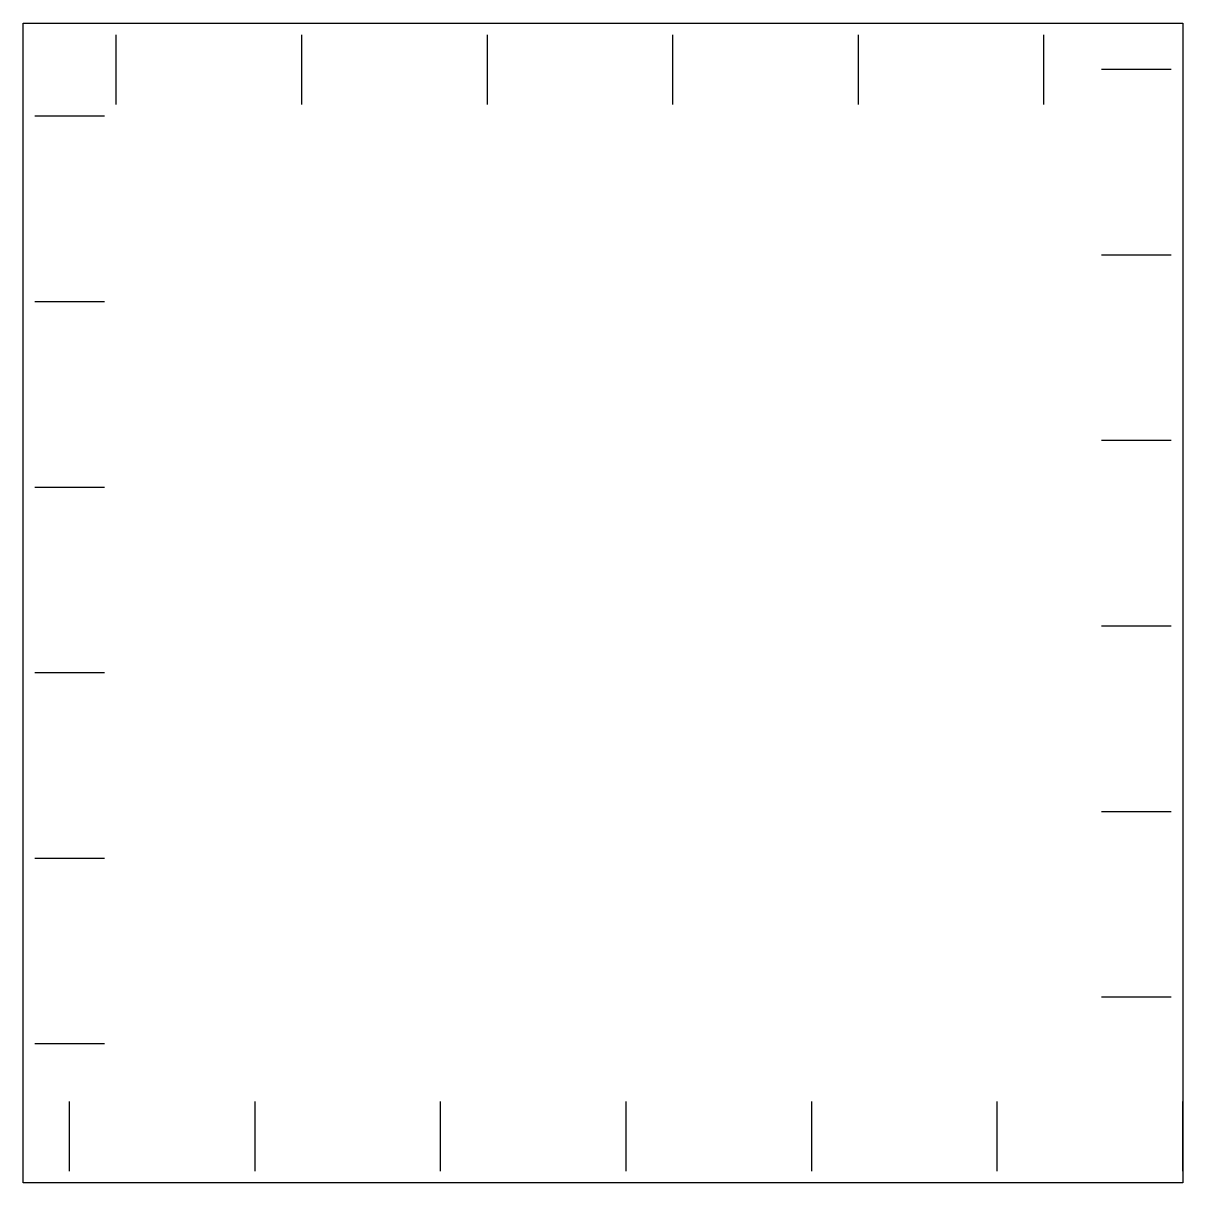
# Model space of a CAD drawing. Header units: millimetres. Extents: x 0 to 50, y 0 to 50.
import ezdxf

# ---------------------------------------------------------------- set-up
doc = ezdxf.new("R2010")
doc.units = ezdxf.units.MM
doc.layers.add('CUT', color=1, linetype='CONTINUOUS')
doc.layers.add('HALFCUT', color=6, linetype='CONTINUOUS')

msp = doc.modelspace()

# ---------------------------------------------------------------- linework, layer by layer
at = {"layer": 'CUT'}
for p, q in [((0, 50), (50, 50)), ((0, 0), (0, 50)), ((50, 50), (50, 0)), ((50, 0), (0, 0))]:
    msp.add_line(p, q, dxfattribs=at)
at = {"layer": 'HALFCUT'}
for p, q in [((4, 49.5), (4, 46.5)), ((12, 49.5), (12, 46.5)), ((20, 49.5), (20, 46.5)), ((28, 49.5), (28, 46.5)), ((36, 49.5), (36, 46.5)), ((44, 49.5), (44, 46.5)), ((49.5, 48), (46.5, 48)), ((0.5, 46), (3.5, 46)), ((49.5, 40), (46.5, 40)), ((0.5, 38), (3.5, 38)), ((49.5, 32), (46.5, 32)), ((0.5, 30), (3.5, 30)), ((49.5, 24), (46.5, 24)), ((0.5, 22), (3.5, 22)), ((49.5, 16), (46.5, 16)), ((0.5, 14), (3.5, 14)), ((49.5, 8), (46.5, 8)), ((0.5, 6), (3.5, 6)), ((2, 0.5), (2, 3.5)), ((10, 0.5), (10, 3.5)), ((18, 0.5), (18, 3.5)), ((26, 0.5), (26, 3.5)), ((34, 0.5), (34, 3.5)), ((42, 0.5), (42, 3.5)), ((50, 0.5), (50, 3.5))]:
    msp.add_line(p, q, dxfattribs=at)

doc.saveas('drawing.dxf')
